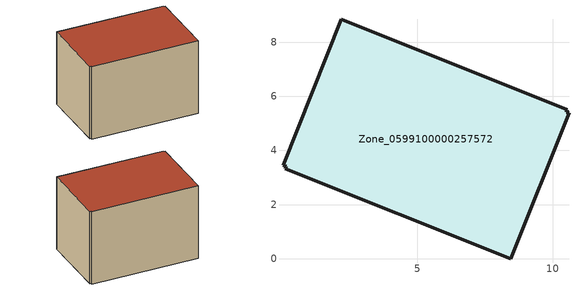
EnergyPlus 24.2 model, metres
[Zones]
Zone_0599100000257572
 floor ground (C_G): 2.19,8.84 10.54,5.5 10.5,5.42 10.6,5.38 8.44,0 0.12,3.33 0.15,3.42 0.03,3.46 z0
 wall outside (C_F): 10.54,5.5 2.19,8.84 0.03,3.46 0.15,3.42 0.12,3.33 8.44,0 10.6,5.38 10.5,5.42 10.54,5.5 z0:6.34
 roof outside (C_R): 0.12,3.33 8.44,0 10.6,5.38 10.5,5.42 10.54,5.5 2.19,8.84 0.03,3.46 0.15,3.42 z6.34
[BUILDING]
Pand.0599100000257572: North Axis=0; Terrain=City; Loads Convergence Tolerance Value=0.04; Temperature Convergence Tolerance Value=0.4; Solar Distribution=FullExterior; Maximum Number of Warmup Days=25; Minimum Number of Warmup Days=1
[Site:Location]
Rotterdam.The.Hague.AP_ZH_NLD Design_Conditions: Latitude=51.96; Longitude=4.45; Time Zone=1; Elevation=-4.5
[SITE:GROUNDTEMPERATURE:BUILDINGSURFACE]
18, 18, 18, 18, 18, 18, 18, 18, 18, 18, 18, 18
[MATERIAL] Thermal Absorptance=0.9; Solar Absorptance=0.7; Visible Absorptance=0.7
Name | Roughness | Thickness | Conductivity | Density | Specific Heat
G.TC.1975-1991 | MediumSmooth | 0.15 | 0.288461 | 540 | 1210
F.TC.1975-1991 | Rough | 0.3 | 0.230769 | 1920 | 840
R.TC.1975-1991 | MediumRough | 0.2 | 0.153846 | 1500 | 1000
[CONSTRUCTION]
C_G: G.TC.1975-1991
C_F: F.TC.1975-1991
C_R: R.TC.1975-1991
[ZONE]
Zone_0599100000257572: Type=1; Multiplier=1; Ceiling Height=Autocalculate; Volume=Autocalculate; Floor Area=autocalculate; Part of Total Floor Area=Yes
[ZONEINFILTRATION:DESIGNFLOWRATE]
Infil_Zone_0599100000257572: Zone or ZoneList or Space or SpaceList=Zone_0599100000257572; Schedule=AlwaysOn; Design Flow Rate Calculation Method=Flow/Area; Flow Rate per Floor Area=0.003; Constant Term Coefficient=1; Temperature Term Coefficient=0; Velocity Term Coefficient=0; Velocity Squared Term Coefficient=0
[HVACTEMPLATE:ZONE:IDEALLOADSAIRSYSTEM]
Zone_0599100000257572: Maximum Heating Supply Air Temperature=50; Minimum Cooling Supply Air Temperature=13; Maximum Heating Supply Air Humidity Ratio=0.0156; Minimum Cooling Supply Air Humidity Ratio=0.0077; Heating Limit=NoLimit; Cooling Limit=NoLimit; Dehumidification Control Type=ConstantSensibleHeatRatio; Cooling Sensible Heat Ratio=0.7; Dehumidification Setpoint=60; Humidification Control Type=None; Humidification Setpoint=30; Outdoor Air Method=None; Outdoor Air Flow Rate per Person=0.00944; Outdoor Air Flow Rate per Zone Floor Area=0; Outdoor Air Flow Rate per Zone=0; Demand Controlled Ventilation Type=None; Outdoor Air Economizer Type=NoEconomizer; Heat Recovery Type=None; Sensible Heat Recovery Effectiveness=0.7; Latent Heat Recovery Effectiveness=0.65
[ZONECONTROL:THERMOSTAT]
ThermostatControl_Zone_0599100000257572: Zone or ZoneList=Zone_0599100000257572; Control Type Schedule=DualSetpointControlType; Control 1=Thermostat_Zone_0599100000257572; Temperature Difference Between Cutout And Setpoint=0
[THERMOSTATSETPOINT:DUALSETPOINT]
Thermostat_Zone_0599100000257572: Heating Setpoint Temperature Schedule=HeatingSetpoint_Zone_0599100000257572; Cooling Setpoint Temperature Schedule=CoolingSetpoint_Zone_0599100000257572
[SCHEDULE:COMPACT]
HeatingSetpoint_Zone_0599100000257572: Through: 12/31, For: AllDays, Until: 24:00, 21
CoolingSetpoint_Zone_0599100000257572: Through: 12/31, For: AllDays, Until: 24:00, 24
DualSetpointControlType: Through: 12/31, For: AllDays, Until: 24:00, 4
AlwaysOn: Through: 12/31, For: AllDays, Until: 24:00, 1
